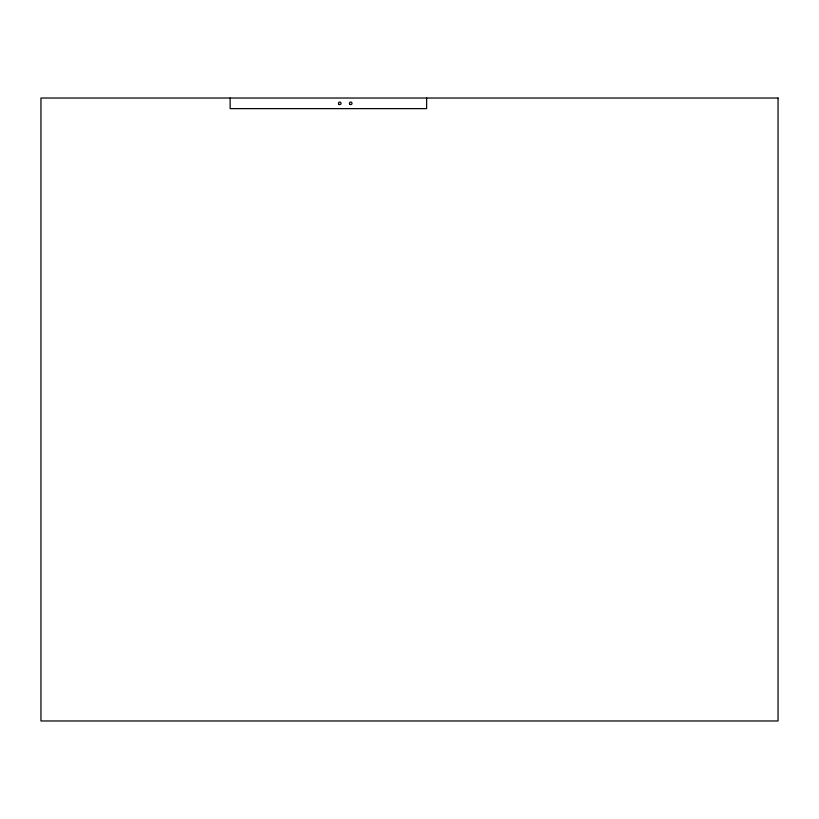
<?xml version="1.0" encoding="UTF-8"?>
<svg xmlns="http://www.w3.org/2000/svg" width="819" height="819" viewBox="0 0 819 819"><rect width="100%" height="100%" fill="white"/><g stroke="black" fill="none" stroke-linecap="round" stroke-linejoin="round"><path stroke-width="1.23" d="M426.638 98.024L426.638 108.63L230.149 108.63L230.149 98.024M778.05 98.024L40.95 98.024L40.95 720.976L778.05 720.976L778.05 98.024M350.082 104.443A1.28 1.28 0 0 0 352.006 103.327A1.28 1.28 0 0 0 350.082 102.211A1.28 1.28 0 0 0 350.082 104.443M339.117 104.443A1.28 1.28 0 0 0 341.042 103.327A1.28 1.28 0 0 0 339.117 102.211A1.28 1.28 0 0 0 339.117 104.443"/></g></svg>
